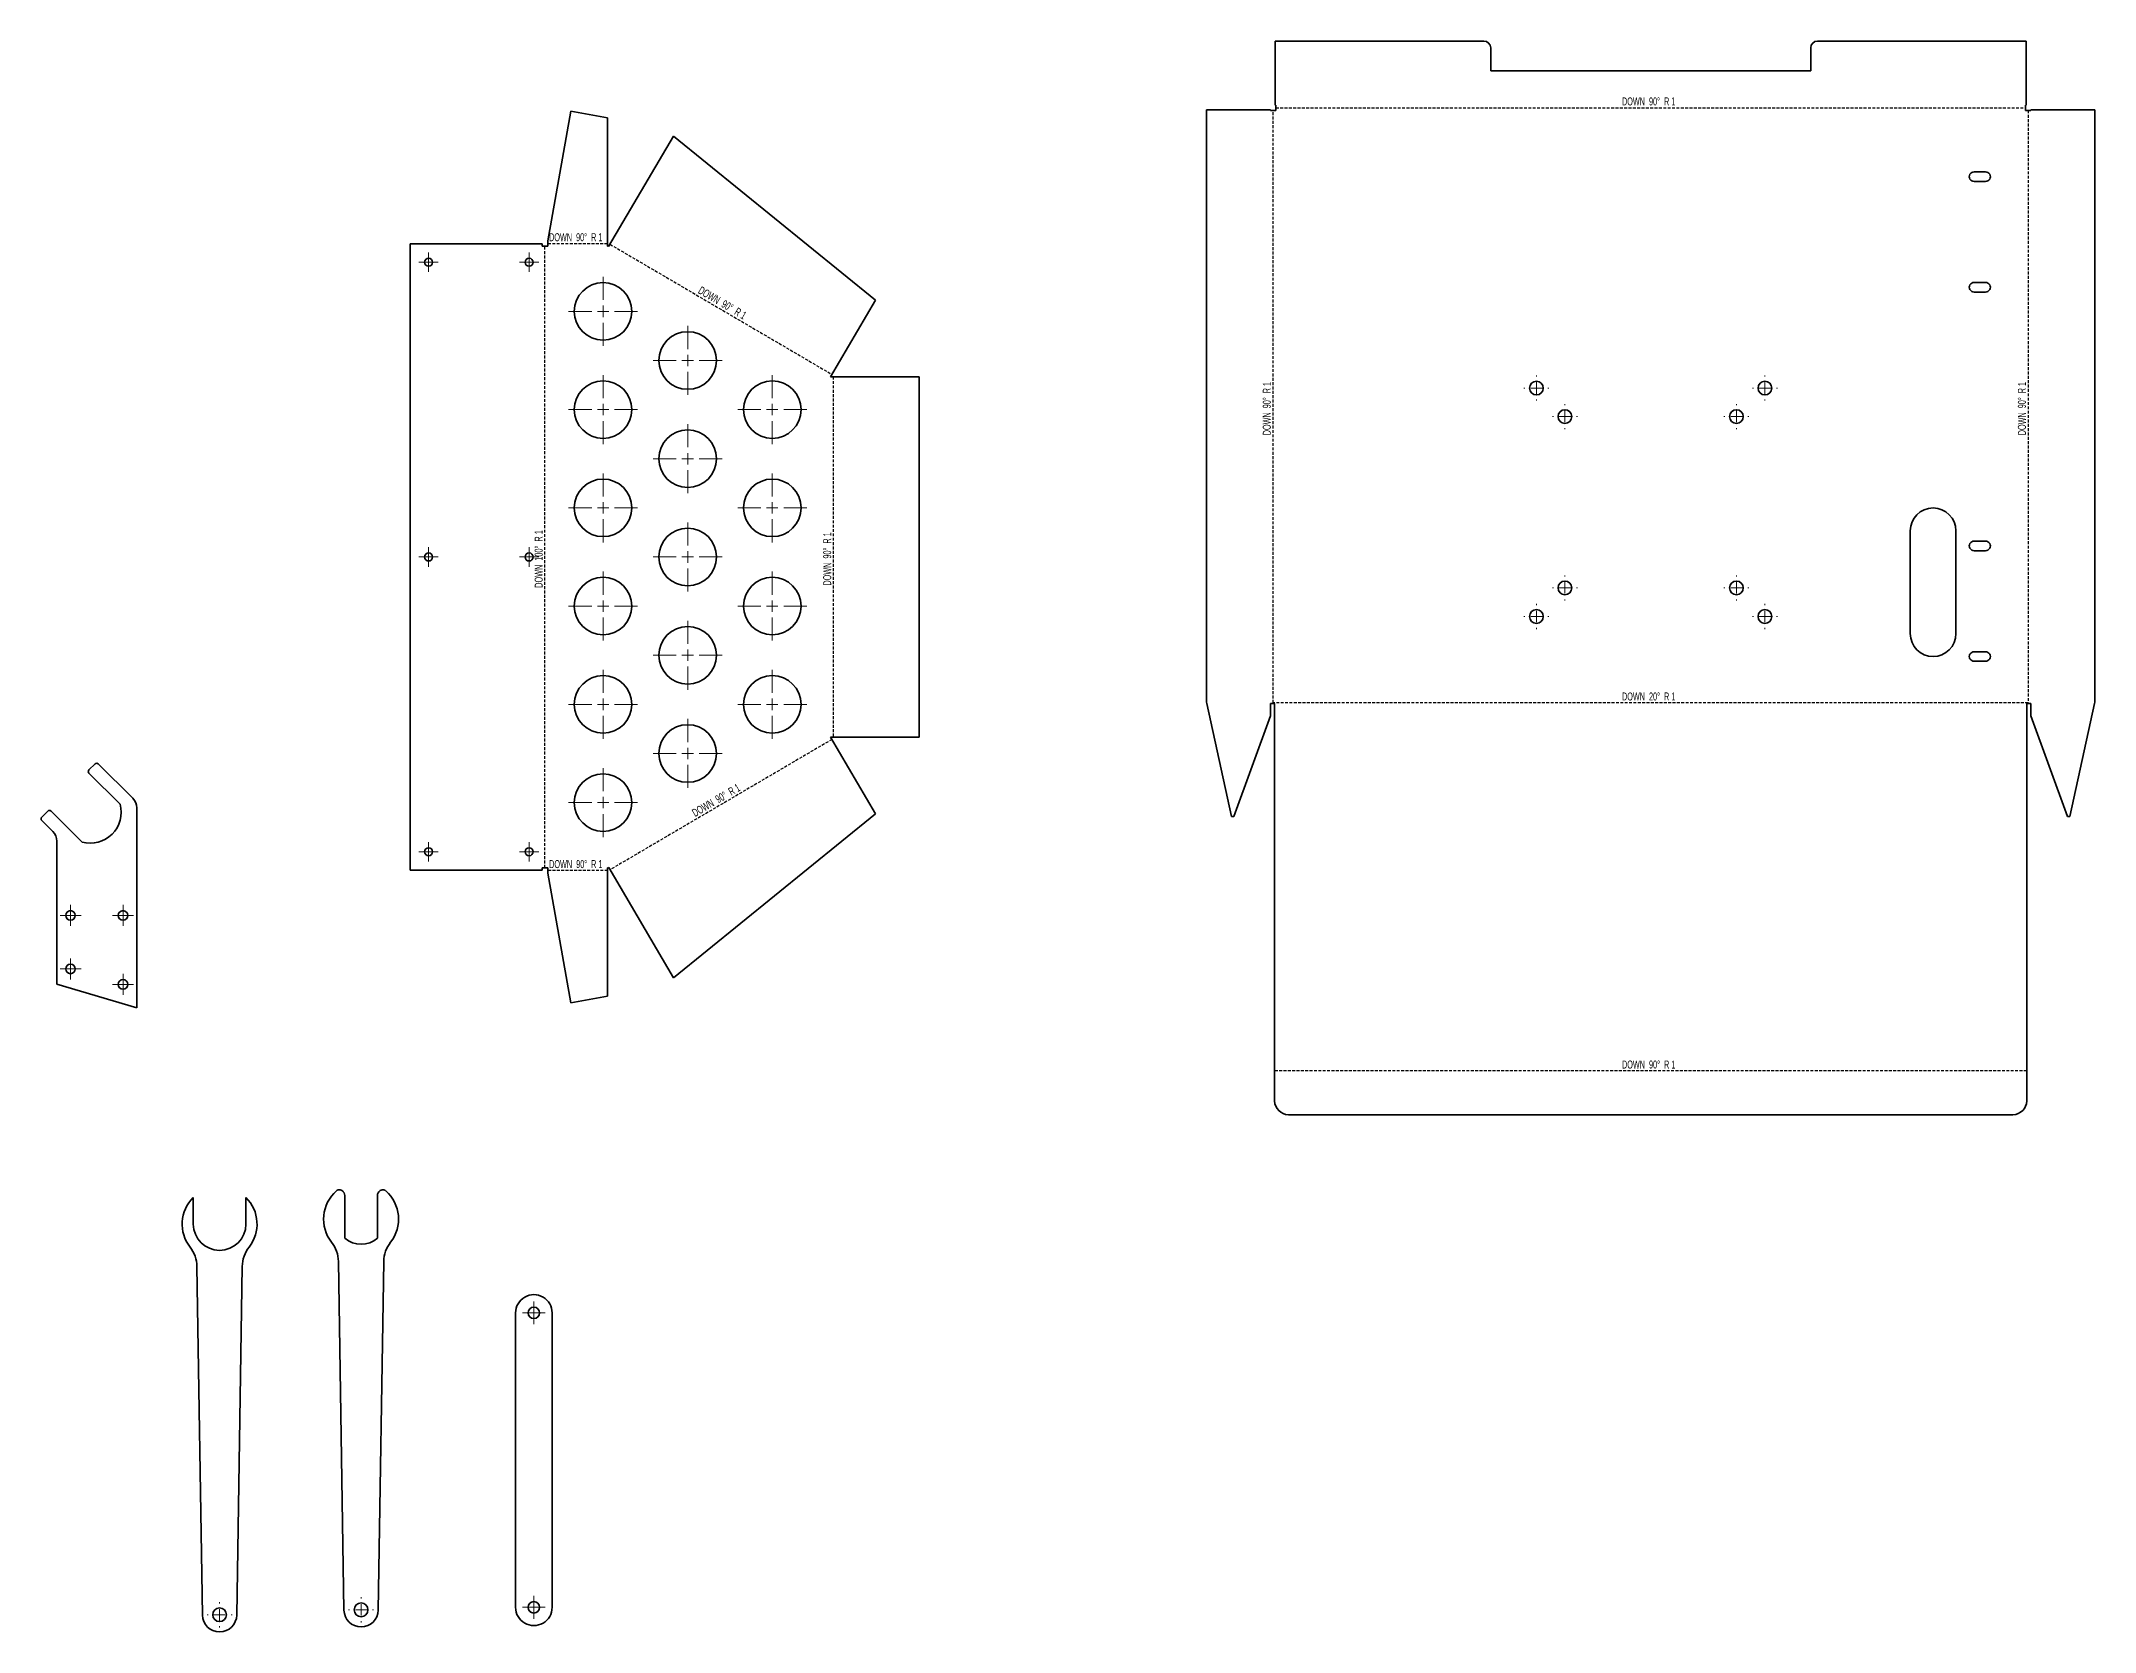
# Model space of a CAD drawing. Header units: millimetres. Extents: x -3359 to 1214, y -1370 to 795.
# Drawn here: x 316 to 1214, y 98 to 795 of the extents above; entities that cross this region are included whole.
import ezdxf

# ---------------------------------------------------------------- set-up
doc = ezdxf.new("R2010")
doc.units = ezdxf.units.MM
doc.linetypes.add('HIDDEN', pattern=[1.905, 1.27, -0.635])
doc.styles.add('SLDTEXTSTYLE0', font='TXT', dxfattribs={"width": 0.5675})
doc.styles.add('SLDTEXTSTYLE2', font='TXT', dxfattribs={"width": 0.57})

# ---------------------------------------------------------------- blocks, each defined once
blk = doc.blocks.new('SW_CENTERMARKSYMBOL_86')
at = {"color": 0, "linetype": 'Continuous', "lineweight": 18}
for p, q in [((0, 5), (0, 15.1)), ((-5, 0), (-15.1, 0)), ((0, 0), (-2.5, 0)), ((0, 0), (0, 2.5)), ((0, 0), (0, -2.5)), ((0, 0), (2.5, 0)), ((5, 0), (15.1, 0)), ((0, -5), (0, -15.1))]:
    blk.add_line(p, q, dxfattribs=at)
blk = doc.blocks.new('SW_CENTERMARKSYMBOL_87')
at = {"color": 0, "linetype": 'Continuous', "lineweight": 18}
for p, q in [((0, 5), (0, 15.1)), ((-5, 0), (-15.1, 0)), ((0, 0), (-2.5, 0)), ((0, 0), (0, 2.5)), ((0, 0), (0, -2.5)), ((0, 0), (2.5, 0)), ((5, 0), (15.1, 0)), ((0, -5), (0, -15.1))]:
    blk.add_line(p, q, dxfattribs=at)
blk = doc.blocks.new('SW_CENTERMARKSYMBOL_88')
at = {"color": 0, "linetype": 'Continuous', "lineweight": 18}
for p, q in [((0, 5), (0, 15.1)), ((-5, 0), (-15.1, 0)), ((0, 0), (-2.5, 0)), ((0, 0), (0, 2.5)), ((0, 0), (0, -2.5)), ((0, 0), (2.5, 0)), ((5, 0), (15.1, 0)), ((0, -5), (0, -15.1))]:
    blk.add_line(p, q, dxfattribs=at)
blk = doc.blocks.new('SW_CENTERMARKSYMBOL_89')
at = {"color": 0, "linetype": 'Continuous', "lineweight": 18}
for p, q in [((0, 5), (0, 15.1)), ((-5, 0), (-15.1, 0)), ((0, 0), (-2.5, 0)), ((0, 0), (0, 2.5)), ((0, 0), (0, -2.5)), ((0, 0), (2.5, 0)), ((5, 0), (15.1, 0)), ((0, -5), (0, -15.1))]:
    blk.add_line(p, q, dxfattribs=at)
blk = doc.blocks.new('SW_CENTERMARKSYMBOL_90')
at = {"color": 0, "linetype": 'Continuous', "lineweight": 18}
for p, q in [((0, 5), (0, 15.1)), ((-5, 0), (-15.1, 0)), ((0, 0), (-2.5, 0)), ((0, 0), (0, 2.5)), ((0, 0), (0, -2.5)), ((0, 0), (2.5, 0)), ((5, 0), (15.1, 0)), ((0, -5), (0, -15.1))]:
    blk.add_line(p, q, dxfattribs=at)
blk = doc.blocks.new('SW_CENTERMARKSYMBOL_91')
at = {"color": 0, "linetype": 'Continuous', "lineweight": 18}
for p, q in [((0, 5), (0, 15.1)), ((-5, 0), (-15.1, 0)), ((0, 0), (-2.5, 0)), ((0, 0), (0, 2.5)), ((0, 0), (0, -2.5)), ((0, 0), (2.5, 0)), ((5, 0), (15.1, 0)), ((0, -5), (0, -15.1))]:
    blk.add_line(p, q, dxfattribs=at)
blk = doc.blocks.new('SW_CENTERMARKSYMBOL_92')
at = {"color": 0, "linetype": 'Continuous', "lineweight": 18}
for p, q in [((0, 5), (0, 15.1)), ((-5, 0), (-15.1, 0)), ((0, 0), (-2.5, 0)), ((0, 0), (0, 2.5)), ((0, 0), (0, -2.5)), ((0, 0), (2.5, 0)), ((5, 0), (15.1, 0)), ((0, -5), (0, -15.1))]:
    blk.add_line(p, q, dxfattribs=at)
blk = doc.blocks.new('SW_CENTERMARKSYMBOL_93')
at = {"color": 0, "linetype": 'Continuous', "lineweight": 18}
for p, q in [((0, 5), (0, 15.1)), ((-5, 0), (-15.1, 0)), ((0, 0), (-2.5, 0)), ((0, 0), (0, 2.5)), ((0, 0), (0, -2.5)), ((0, 0), (2.5, 0)), ((5, 0), (15.1, 0)), ((0, -5), (0, -15.1))]:
    blk.add_line(p, q, dxfattribs=at)
blk = doc.blocks.new('SW_CENTERMARKSYMBOL_94')
at = {"color": 0, "linetype": 'Continuous', "lineweight": 18}
for p, q in [((0, 5), (0, 15.1)), ((-5, 0), (-15.1, 0)), ((0, 0), (-2.5, 0)), ((0, 0), (0, 2.5)), ((0, 0), (0, -2.5)), ((0, 0), (2.5, 0)), ((5, 0), (15.1, 0)), ((0, -5), (0, -15.1))]:
    blk.add_line(p, q, dxfattribs=at)
blk = doc.blocks.new('SW_CENTERMARKSYMBOL_95')
at = {"color": 0, "linetype": 'Continuous', "lineweight": 18}
for p, q in [((0, 5), (0, 15.1)), ((-5, 0), (-15.1, 0)), ((0, 0), (-2.5, 0)), ((0, 0), (0, 2.5)), ((0, 0), (0, -2.5)), ((0, 0), (2.5, 0)), ((5, 0), (15.1, 0)), ((0, -5), (0, -15.1))]:
    blk.add_line(p, q, dxfattribs=at)
blk = doc.blocks.new('SW_CENTERMARKSYMBOL_96')
at = {"color": 0, "linetype": 'Continuous', "lineweight": 18}
for p, q in [((0, 5), (0, 15.1)), ((-5, 0), (-15.1, 0)), ((0, 0), (-2.5, 0)), ((0, 0), (0, 2.5)), ((0, 0), (0, -2.5)), ((0, 0), (2.5, 0)), ((5, 0), (15.1, 0)), ((0, -5), (0, -15.1))]:
    blk.add_line(p, q, dxfattribs=at)
blk = doc.blocks.new('SW_CENTERMARKSYMBOL_97')
at = {"color": 0, "linetype": 'Continuous', "lineweight": 18}
for p, q in [((0, 5), (0, 15.1)), ((-5, 0), (-15.1, 0)), ((0, 0), (-2.5, 0)), ((0, 0), (0, 2.5)), ((0, 0), (0, -2.5)), ((0, 0), (2.5, 0)), ((5, 0), (15.1, 0)), ((0, -5), (0, -15.1))]:
    blk.add_line(p, q, dxfattribs=at)
blk = doc.blocks.new('SW_CENTERMARKSYMBOL_98')
at = {"color": 0, "linetype": 'Continuous', "lineweight": 18}
for p, q in [((0, 5), (0, 15.1)), ((-5, 0), (-15.1, 0)), ((0, 0), (-2.5, 0)), ((0, 0), (0, 2.5)), ((0, 0), (0, -2.5)), ((0, 0), (2.5, 0)), ((5, 0), (15.1, 0)), ((0, -5), (0, -15.1))]:
    blk.add_line(p, q, dxfattribs=at)
blk = doc.blocks.new('SW_CENTERMARKSYMBOL_99')
at = {"color": 0, "linetype": 'Continuous', "lineweight": 18}
for p, q in [((0, 5), (0, 15.1)), ((-5, 0), (-15.1, 0)), ((0, 0), (-2.5, 0)), ((0, 0), (0, 2.5)), ((0, 0), (0, -2.5)), ((0, 0), (2.5, 0)), ((5, 0), (15.1, 0)), ((0, -5), (0, -15.1))]:
    blk.add_line(p, q, dxfattribs=at)
blk = doc.blocks.new('SW_CENTERMARKSYMBOL_100')
at = {"color": 0, "linetype": 'Continuous', "lineweight": 18}
for p, q in [((0, 5), (0, 15.1)), ((-5, 0), (-15.1, 0)), ((0, 0), (-2.5, 0)), ((0, 0), (0, 2.5)), ((0, 0), (0, -2.5)), ((0, 0), (2.5, 0)), ((5, 0), (15.1, 0)), ((0, -5), (0, -15.1))]:
    blk.add_line(p, q, dxfattribs=at)
blk = doc.blocks.new('SW_CENTERMARKSYMBOL_101')
at = {"color": 0, "linetype": 'Continuous', "lineweight": 18}
for p, q in [((-2.5, 0), (-4.25, 0)), ((0, 0), (-2.5, 0)), ((0, 2.5), (0, 4.25)), ((0, 0), (0, 2.5)), ((0, 0), (0, -2.5)), ((0, 0), (2.5, 0)), ((2.5, 0), (4.25, 0)), ((0, -2.5), (0, -4.25))]:
    blk.add_line(p, q, dxfattribs=at)
blk = doc.blocks.new('SW_CENTERMARKSYMBOL_102')
at = {"color": 0, "linetype": 'Continuous', "lineweight": 18}
for p, q in [((-2.5, 0), (-4.25, 0)), ((0, 0), (-2.5, 0)), ((0, 2.5), (0, 4.25)), ((0, 0), (0, 2.5)), ((0, 0), (0, -2.5)), ((0, 0), (2.5, 0)), ((2.5, 0), (4.25, 0)), ((0, -2.5), (0, -4.25))]:
    blk.add_line(p, q, dxfattribs=at)
blk = doc.blocks.new('SW_CENTERMARKSYMBOL_103')
at = {"color": 0, "linetype": 'Continuous', "lineweight": 18}
for p, q in [((-2.5, 0), (-4.25, 0)), ((0, 0), (-2.5, 0)), ((0, 2.5), (0, 4.25)), ((0, 0), (0, 2.5)), ((0, 0), (0, -2.5)), ((0, 0), (2.5, 0)), ((2.5, 0), (4.25, 0)), ((0, -2.5), (0, -4.25))]:
    blk.add_line(p, q, dxfattribs=at)
blk = doc.blocks.new('SW_CENTERMARKSYMBOL_104')
at = {"color": 0, "linetype": 'Continuous', "lineweight": 18}
for p, q in [((-2.5, 0), (-4.25, 0)), ((0, 0), (-2.5, 0)), ((0, 2.5), (0, 4.25)), ((0, 0), (0, 2.5)), ((0, 0), (0, -2.5)), ((0, 0), (2.5, 0)), ((2.5, 0), (4.25, 0)), ((0, -2.5), (0, -4.25))]:
    blk.add_line(p, q, dxfattribs=at)
blk = doc.blocks.new('SW_CENTERMARKSYMBOL_105')
at = {"color": 0, "linetype": 'Continuous', "lineweight": 18}
for p, q in [((-2.5, 0), (-4.25, 0)), ((0, 0), (-2.5, 0)), ((0, 2.5), (0, 4.25)), ((0, 0), (0, 2.5)), ((0, 0), (0, -2.5)), ((0, 0), (2.5, 0)), ((2.5, 0), (4.25, 0)), ((0, -2.5), (0, -4.25))]:
    blk.add_line(p, q, dxfattribs=at)
blk = doc.blocks.new('SW_CENTERMARKSYMBOL_106')
at = {"color": 0, "linetype": 'Continuous', "lineweight": 18}
for p, q in [((-2.5, 0), (-4.25, 0)), ((0, 0), (-2.5, 0)), ((0, 2.5), (0, 4.25)), ((0, 0), (0, 2.5)), ((0, 0), (0, -2.5)), ((0, 0), (2.5, 0)), ((2.5, 0), (4.25, 0)), ((0, -2.5), (0, -4.25))]:
    blk.add_line(p, q, dxfattribs=at)
blk = doc.blocks.new('SW_CENTERMARKSYMBOL_195')
at = {"color": 0, "linetype": 'Continuous', "lineweight": 18}
for p, q in [((-5, 0), (-5.5, 0)), ((0, 0), (-2.5, 0)), ((0, 5), (0, 5.5)), ((0, 0), (0, 2.5)), ((0, 0), (0, -2.5)), ((0, 0), (2.5, 0)), ((5, 0), (5.5, 0)), ((0, -5), (0, -5.5))]:
    blk.add_line(p, q, dxfattribs=at)
blk = doc.blocks.new('SW_CENTERMARKSYMBOL_196')
at = {"color": 0, "linetype": 'Continuous', "lineweight": 18}
for p, q in [((-5, 0), (-5.5, 0)), ((0, 0), (-2.5, 0)), ((0, 5), (0, 5.5)), ((0, 0), (0, 2.5)), ((0, 0), (0, -2.5)), ((0, 0), (2.5, 0)), ((5, 0), (5.5, 0)), ((0, -5), (0, -5.5))]:
    blk.add_line(p, q, dxfattribs=at)
blk = doc.blocks.new('SW_CENTERMARKSYMBOL_197')
at = {"color": 0, "linetype": 'Continuous', "lineweight": 18}
for p, q in [((-5, 0), (-5.5, 0)), ((0, 0), (-2.5, 0)), ((0, 5), (0, 5.5)), ((0, 0), (0, 2.5)), ((0, 0), (0, -2.5)), ((0, 0), (2.5, 0)), ((5, 0), (5.5, 0)), ((0, -5), (0, -5.5))]:
    blk.add_line(p, q, dxfattribs=at)
blk = doc.blocks.new('SW_CENTERMARKSYMBOL_198')
at = {"color": 0, "linetype": 'Continuous', "lineweight": 18}
for p, q in [((-5, 0), (-5.5, 0)), ((0, 0), (-2.5, 0)), ((0, 5), (0, 5.5)), ((0, 0), (0, 2.5)), ((0, 0), (0, -2.5)), ((0, 0), (2.5, 0)), ((5, 0), (5.5, 0)), ((0, -5), (0, -5.5))]:
    blk.add_line(p, q, dxfattribs=at)
blk = doc.blocks.new('SW_CENTERMARKSYMBOL_199')
at = {"color": 0, "linetype": 'Continuous', "lineweight": 18}
for p, q in [((-5, 0), (-5.5, 0)), ((0, 0), (-2.5, 0)), ((0, 5), (0, 5.5)), ((0, 0), (0, 2.5)), ((0, 0), (0, -2.5)), ((0, 0), (2.5, 0)), ((5, 0), (5.5, 0)), ((0, -5), (0, -5.5))]:
    blk.add_line(p, q, dxfattribs=at)
blk = doc.blocks.new('SW_CENTERMARKSYMBOL_200')
at = {"color": 0, "linetype": 'Continuous', "lineweight": 18}
for p, q in [((-5, 0), (-5.5, 0)), ((0, 0), (-2.5, 0)), ((0, 5), (0, 5.5)), ((0, 0), (0, 2.5)), ((0, 0), (0, -2.5)), ((0, 0), (2.5, 0)), ((5, 0), (5.5, 0)), ((0, -5), (0, -5.5))]:
    blk.add_line(p, q, dxfattribs=at)
blk = doc.blocks.new('SW_CENTERMARKSYMBOL_201')
at = {"color": 0, "linetype": 'Continuous', "lineweight": 18}
for p, q in [((-5, 0), (-5.5, 0)), ((0, 0), (-2.5, 0)), ((0, 5), (0, 5.5)), ((0, 0), (0, 2.5)), ((0, 0), (0, -2.5)), ((0, 0), (2.5, 0)), ((5, 0), (5.5, 0)), ((0, -5), (0, -5.5))]:
    blk.add_line(p, q, dxfattribs=at)
blk = doc.blocks.new('SW_CENTERMARKSYMBOL_202')
at = {"color": 0, "linetype": 'Continuous', "lineweight": 18}
for p, q in [((-5, 0), (-5.5, 0)), ((0, 0), (-2.5, 0)), ((0, 5), (0, 5.5)), ((0, 0), (0, 2.5)), ((0, 0), (0, -2.5)), ((0, 0), (2.5, 0)), ((5, 0), (5.5, 0)), ((0, -5), (0, -5.5))]:
    blk.add_line(p, q, dxfattribs=at)
blk = doc.blocks.new('SW_CENTERMARKSYMBOL_209')
at = {"color": 0, "linetype": 'Continuous', "lineweight": 18}
for p, q in [((-2.5, 0), (-4.6, 0)), ((0, 0), (-2.5, 0)), ((0, 2.5), (0, 4.6)), ((0, 0), (0, 2.5)), ((0, 0), (0, -2.5)), ((0, 0), (2.5, 0)), ((2.5, 0), (4.6, 0)), ((0, -2.5), (0, -4.6))]:
    blk.add_line(p, q, dxfattribs=at)
blk = doc.blocks.new('SW_CENTERMARKSYMBOL_210')
at = {"color": 0, "linetype": 'Continuous', "lineweight": 18}
for p, q in [((-2.5, 0), (-4.6, 0)), ((0, 0), (-2.5, 0)), ((0, 2.5), (0, 4.6)), ((0, 0), (0, 2.5)), ((0, 0), (0, -2.5)), ((0, 0), (2.5, 0)), ((2.5, 0), (4.6, 0)), ((0, -2.5), (0, -4.6))]:
    blk.add_line(p, q, dxfattribs=at)
blk = doc.blocks.new('SW_CENTERMARKSYMBOL_211')
at = {"color": 0, "linetype": 'Continuous', "lineweight": 18}
for p, q in [((-2.5, 0), (-4.6, 0)), ((0, 0), (-2.5, 0)), ((0, 2.5), (0, 4.6)), ((0, 0), (0, 2.5)), ((0, 0), (0, -2.5)), ((0, 0), (2.5, 0)), ((2.5, 0), (4.6, 0)), ((0, -2.5), (0, -4.6))]:
    blk.add_line(p, q, dxfattribs=at)
blk = doc.blocks.new('SW_CENTERMARKSYMBOL_212')
at = {"color": 0, "linetype": 'Continuous', "lineweight": 18}
for p, q in [((-2.5, 0), (-4.6, 0)), ((0, 0), (-2.5, 0)), ((0, 2.5), (0, 4.6)), ((0, 0), (0, 2.5)), ((0, 0), (0, -2.5)), ((0, 0), (2.5, 0)), ((2.5, 0), (4.6, 0)), ((0, -2.5), (0, -4.6))]:
    blk.add_line(p, q, dxfattribs=at)
blk = doc.blocks.new('SW_CENTERMARKSYMBOL_213')
at = {"color": 0, "linetype": 'Continuous', "lineweight": 18}
for p, q in [((-5, 0), (-5.5, 0)), ((0, 0), (-2.5, 0)), ((0, 5), (0, 5.5)), ((0, 0), (0, 2.5)), ((0, 0), (0, -2.5)), ((0, 0), (2.5, 0)), ((5, 0), (5.5, 0)), ((0, -5), (0, -5.5))]:
    blk.add_line(p, q, dxfattribs=at)
blk = doc.blocks.new('SW_CENTERMARKSYMBOL_214')
at = {"color": 0, "linetype": 'Continuous', "lineweight": 18}
for p, q in [((-5, 0), (-5.5, 0)), ((0, 0), (-2.5, 0)), ((0, 5), (0, 5.5)), ((0, 0), (0, 2.5)), ((0, 0), (0, -2.5)), ((0, 0), (2.5, 0)), ((5, 0), (5.5, 0)), ((0, -5), (0, -5.5))]:
    blk.add_line(p, q, dxfattribs=at)
blk = doc.blocks.new('SW_CENTERMARKSYMBOL_215')
at = {"color": 0, "linetype": 'Continuous', "lineweight": 18}
for p, q in [((-2.5, 0), (-5, 0)), ((0, 0), (-2.5, 0)), ((0, 2.5), (0, 5)), ((0, 0), (0, 2.5)), ((0, 0), (0, -2.5)), ((0, 0), (2.5, 0)), ((2.5, 0), (5, 0)), ((0, -2.5), (0, -5))]:
    blk.add_line(p, q, dxfattribs=at)
blk = doc.blocks.new('SW_CENTERMARKSYMBOL_216')
at = {"color": 0, "linetype": 'Continuous', "lineweight": 18}
for p, q in [((-2.5, 0), (-5, 0)), ((0, 0), (-2.5, 0)), ((0, 2.5), (0, 5)), ((0, 0), (0, 2.5)), ((0, 0), (0, -2.5)), ((0, 0), (2.5, 0)), ((2.5, 0), (5, 0)), ((0, -2.5), (0, -5))]:
    blk.add_line(p, q, dxfattribs=at)

msp = doc.modelspace()

# ---------------------------------------------------------------- linework, layer by layer
at = {"color": 7, "linetype": 'Continuous', "lineweight": 35}
for p, q in [((855.38, 794.74), (855.38, 766.74)), ((946.68, 794.74), (855.38, 794.74)), ((949.68, 781.74), (949.68, 791.74)), ((1089.68, 791.74), (1089.68, 781.74)), ((1183.97, 794.74), (1092.68, 794.74)), ((1183.97, 766.74), (1183.97, 794.74)), ((1089.68, 781.74), (949.68, 781.74)), ((547.27, 764.04), (537.27, 707.3)), ((547.27, 764.04), (563.31, 761.21)), ((825.32, 764.68), (825.32, 506.04)), ((853.32, 764.68), (825.32, 764.68)), ((853.32, 764.39), (853.32, 764.68)), ((855.68, 764.39), (853.32, 764.39)), ((855.38, 766.74), (855.68, 766.74)), ((855.68, 766.74), (855.68, 764.39)), ((1183.68, 766.74), (1183.97, 766.74)), ((1183.68, 764.39), (1183.68, 766.74)), ((1186.03, 764.39), (1183.68, 764.39)), ((1186.03, 764.68), (1186.03, 764.39)), ((1214.03, 764.68), (1186.03, 764.68)), ((1214.03, 764.68), (1214.03, 506.04)), ((563.31, 704.94), (563.31, 761.21)), ((592.11, 753.13), (563.76, 704.82)), ((592.11, 753.13), (680.56, 681.38)), ((1166.17, 737.49), (1161.18, 737.49)), ((1161.18, 733.29), (1166.17, 733.29)), ((477.03, 705.94), (477.03, 431.94)), ((534.65, 705.94), (477.03, 705.94)), ((534.65, 704.94), (534.65, 705.94)), ((537.27, 704.94), (534.65, 704.94)), ((537.27, 707.3), (537.27, 704.94)), ((563.55, 704.94), (563.31, 704.94)), ((563.76, 704.82), (563.55, 704.94)), ((1166.18, 689.09), (1161.18, 689.09)), ((1161.18, 684.89), (1166.17, 684.89)), ((660.88, 647.84), (680.56, 681.38)), ((660.88, 647.84), (660.88, 647.84)), ((699.71, 647.84), (660.88, 647.84)), ((660.88, 647.84), (660.88, 647.84)), ((699.71, 490.09), (699.71, 647.84)), ((1133.22, 580.39), (1133.22, 535.39)), ((1153.22, 535.39), (1153.22, 580.39)), ((1166.17, 575.89), (1161.18, 575.89)), ((1161.18, 571.69), (1166.17, 571.69)), ((1166.18, 527.49), (1161.18, 527.49)), ((1161.18, 523.29), (1166.17, 523.29)), ((836.32, 455.39), (825.46, 504.75)), ((855.18, 504.86), (853.32, 504.86)), ((853.32, 504.86), (853.32, 499.39)), ((855.18, 504.86), (855.18, 330.86)), ((1186.03, 504.86), (1184.18, 504.86)), ((1184.18, 330.86), (1184.18, 504.86)), ((1186.03, 504.86), (1186.03, 499.39)), ((1213.89, 504.75), (1203.03, 455.39)), ((853.32, 499.39), (837.32, 455.39)), ((1202.03, 455.39), (1186.03, 499.39)), ((660.88, 490.09), (699.71, 490.09)), ((660.88, 490.09), (660.88, 490.09)), ((660.88, 490.09), (660.88, 490.09)), ((680.58, 456.56), (660.88, 490.09)), ((336.46, 475.72), (339.13, 478.39)), ((340.54, 478.39), (355.59, 463.34)), ((336.46, 474.3), (350.03, 460.73)), ((357.35, 459.1), (357.35, 371.62)), ((315.79, 455.05), (318.46, 457.72)), ((315.79, 453.64), (320.63, 448.81)), ((319.88, 457.72), (333.45, 444.15)), ((680.58, 456.56), (592.2, 384.79)), ((837.32, 455.39), (836.32, 455.39)), ((1203.03, 455.39), (1202.03, 455.39)), ((322.38, 444.56), (322.38, 381.96)), ((477.03, 431.94), (534.65, 431.94)), ((534.65, 432.94), (537.27, 432.94)), ((534.65, 431.94), (534.65, 432.94)), ((537.27, 432.94), (537.27, 430.59)), ((563.37, 432.94), (563.62, 432.94)), ((563.37, 376.69), (563.37, 432.94)), ((563.62, 432.94), (563.83, 433.07)), ((563.83, 433.07), (592.2, 384.79)), ((537.27, 430.59), (547.27, 373.85)), ((357.35, 371.62), (322.38, 381.96)), ((563.37, 376.69), (547.27, 373.85)), ((861.18, 324.86), (1178.18, 324.86)), ((382.1, 276.97), (382.1, 288.65)), ((405.1, 288.65), (405.1, 276.97)), ((448.03, 290.64), (447.73, 291.09)), ((448.35, 289.55), (448.35, 270.78)), ((462.65, 289.55), (462.65, 270.78)), ((462.97, 290.64), (463.26, 291.09)), ((445.59, 260.61), (448, 108.03)), ((465.41, 260.61), (463, 108.03)), ((383.69, 258.43), (386.1, 105.85)), ((401.1, 105.85), (403.51, 258.43)), ((523.09, 109.24), (523.09, 238.1)), ((539.09, 238.1), (539.09, 109.24))]:
    msp.add_line(p, q, dxfattribs=at)
at = {"color": 7, "linetype": 'HIDDEN'}
for p, q in [((854.5, 505.13), (854.5, 764.39)), ((855.68, 765.57), (1183.68, 765.57)), ((1184.85, 764.39), (1184.85, 505.13)), ((535.96, 432.94), (535.96, 704.94)), ((537.27, 706.12), (563.31, 706.12)), ((564.36, 705.83), (661.48, 648.86)), ((662.06, 647.84), (662.06, 490.09)), ((1184.85, 505.13), (854.5, 505.13)), ((661.48, 489.07), (564.43, 432.05)), ((563.37, 431.77), (537.27, 431.77)), ((1184.18, 344.04), (855.18, 344.04))]:
    msp.add_line(p, q, dxfattribs=at)
at = {"color": 7, "linetype": 'Continuous', "lineweight": 35}
for centre, radius in [((485.03, 697.94), 1.75), ((529.03, 697.94), 1.75), ((561.38, 676.44), 12.6), ((598.38, 654.94), 12.6), ((561.38, 633.44), 12.6), ((635.38, 633.44), 12.6), ((969.68, 642.89), 3), ((1069.68, 642.89), 3), ((982.18, 630.39), 3), ((1057.18, 630.39), 3), ((598.38, 611.94), 12.6), ((561.38, 590.44), 12.6), ((635.38, 590.44), 12.6), ((598.38, 568.94), 12.6), ((485.03, 568.94), 1.75), ((529.03, 568.94), 1.75), ((561.38, 547.44), 12.6), ((635.38, 547.44), 12.6), ((982.18, 555.39), 3), ((1057.18, 555.39), 3), ((969.68, 542.89), 3), ((1069.68, 542.89), 3), ((598.38, 525.94), 12.6), ((561.38, 504.44), 12.6), ((635.38, 504.44), 12.6), ((598.38, 482.94), 12.6), ((561.38, 461.44), 12.6), ((485.03, 439.94), 1.75), ((529.03, 439.94), 1.75), ((328.38, 412.05), 2.1), ((351.35, 412.05), 2.1), ((328.38, 388.66), 2.1), ((351.35, 381.87), 2.1), ((531.09, 238.1), 2.5), ((393.6, 105.97), 3), ((455.5, 108.14), 3), ((531.09, 109.24), 2.5)]:
    msp.add_circle(centre, radius, dxfattribs=at)
for centre, radius, start, end in [((946.68, 791.74), 3, 0, 90), ((1092.68, 791.74), 3, 90, 180), ((1161.18, 735.39), 2.1, 89.99157, 270.00752), ((1166.18, 735.39), 2.1, 269.99235, 90.00858), ((1161.18, 686.99), 2.1, 90, 270.00933), ((1166.18, 686.99), 2.1, 269.99051, 90.00008), ((1143.22, 580.39), 10, 0, 180), ((1161.18, 573.79), 2.1, 89.99157, 270.00752), ((1166.18, 573.79), 2.1, 269.99235, 90.00858), ((1143.22, 535.39), 10, 180, 0), ((1161.18, 525.39), 2.1, 90, 270.00933), ((1166.18, 525.39), 2.1, 269.99051, 90.00008), ((831.32, 506.04), 6, 180, 192.40742), ((1208.03, 506.04), 6, 347.59258, 0), ((339.84, 477.68), 1, 45, 135), ((337.17, 475.01), 1, 135, 225), ((337.01, 457.17), 13.5, 254.71306, 15.28694), ((351.35, 459.1), 6, 0, 45), ((316.5, 454.35), 1, 135, 225), ((319.17, 457.01), 1, 45, 135), ((316.38, 444.56), 6, 0, 45), ((861.18, 330.86), 6, 180, 270), ((1178.18, 330.86), 6, 270, 0), ((393.6, 276.97), 16.39, 134.56033, 218.11299), ((393.6, 276.97), 16.39, 321.88701, 45.43967), ((455.5, 279.14), 16.39, 131.01317, 218.11299), ((446.06, 290), 2, 33.02387, 131.01317), ((446.35, 289.55), 2, 0, 33.02387), ((464.65, 289.55), 2, 146.97613, 180), ((464.94, 290), 2, 48.98683, 146.97613), ((455.5, 279.14), 16.39, 321.88701, 48.98683), ((393.6, 276.97), 11.5, 180, 0), ((455.5, 279.14), 11, 229.4584, 310.5416), ((369.69, 258.21), 14, 0.90608, 38.11299), ((417.51, 258.21), 14, 141.88701, 179.09392), ((431.59, 260.39), 14, 0.90608, 38.11299), ((479.41, 260.39), 14, 141.88701, 179.09392), ((531.09, 238.1), 8, 359.99793, 180), ((455.5, 108.14), 7.5, 180.90608, 359.09392), ((531.09, 109.24), 8, 179.96341, 0.00353), ((393.6, 105.97), 7.5, 180.90608, 359.09392)]:
    msp.add_arc(centre, radius, start, end, dxfattribs=at)

# ---------------------------------------------------------------- block references
at = {"color": 7, "linetype": 'Continuous', "lineweight": 18}
for name, p in [('SW_CENTERMARKSYMBOL_103', (485.03, 697.94)), ('SW_CENTERMARKSYMBOL_105', (529.03, 697.94)), ('SW_CENTERMARKSYMBOL_92', (561.38, 676.44)), ('SW_CENTERMARKSYMBOL_100', (598.38, 654.94)), ('SW_CENTERMARKSYMBOL_98', (561.38, 633.44)), ('SW_CENTERMARKSYMBOL_86', (635.38, 633.44)), ('SW_CENTERMARKSYMBOL_195', (969.68, 642.89)), ('SW_CENTERMARKSYMBOL_201', (1069.68, 642.89)), ('SW_CENTERMARKSYMBOL_196', (982.18, 630.39)), ('SW_CENTERMARKSYMBOL_197', (1057.18, 630.39)), ('SW_CENTERMARKSYMBOL_95', (598.38, 611.94)), ('SW_CENTERMARKSYMBOL_90', (561.38, 590.44)), ('SW_CENTERMARKSYMBOL_89', (635.38, 590.44)), ('SW_CENTERMARKSYMBOL_88', (598.38, 568.94)), ('SW_CENTERMARKSYMBOL_102', (485.03, 568.94)), ('SW_CENTERMARKSYMBOL_106', (529.03, 568.94)), ('SW_CENTERMARKSYMBOL_94', (561.38, 547.44)), ('SW_CENTERMARKSYMBOL_97', (635.38, 547.44)), ('SW_CENTERMARKSYMBOL_199', (982.18, 555.39)), ('SW_CENTERMARKSYMBOL_198', (1057.18, 555.39)), ('SW_CENTERMARKSYMBOL_202', (969.68, 542.89)), ('SW_CENTERMARKSYMBOL_200', (1069.68, 542.89)), ('SW_CENTERMARKSYMBOL_99', (598.38, 525.94)), ('SW_CENTERMARKSYMBOL_91', (561.38, 504.44)), ('SW_CENTERMARKSYMBOL_96', (635.38, 504.44)), ('SW_CENTERMARKSYMBOL_87', (598.38, 482.94)), ('SW_CENTERMARKSYMBOL_93', (561.38, 461.44)), ('SW_CENTERMARKSYMBOL_104', (485.03, 439.94)), ('SW_CENTERMARKSYMBOL_101', (529.03, 439.94)), ('SW_CENTERMARKSYMBOL_209', (328.38, 412.05)), ('SW_CENTERMARKSYMBOL_211', (351.35, 412.05)), ('SW_CENTERMARKSYMBOL_212', (328.38, 388.66)), ('SW_CENTERMARKSYMBOL_210', (351.35, 381.87)), ('SW_CENTERMARKSYMBOL_215', (531.09, 238.1)), ('SW_CENTERMARKSYMBOL_213', (393.6, 105.97)), ('SW_CENTERMARKSYMBOL_214', (455.5, 108.14)), ('SW_CENTERMARKSYMBOL_216', (531.09, 109.24))]:
    msp.add_blockref(name, p, dxfattribs=at)

# ---------------------------------------------------------------- texts
at = {"color": 7, "linetype": 'Continuous', "lineweight": 0, "char_height": 3.5, "attachment_point": 2, "style": 'SLDTEXTSTYLE0'}
for s, insert in [('DOWN  90°  R 1', (1018.8, 770.08)), ('DOWN  90°  R 1', (549.41, 710.64)), ('DOWN  20°  R 1', (1018.8, 509.64)), ('DOWN  90°  R 1', (549.44, 436.28)), ('DOWN  90°  R 1', (1018.8, 348.56))]:
    msp.add_mtext(s, dxfattribs=dict(at, insert=insert))
at = {"color": 7, "linetype": 'Continuous', "lineweight": 0, "char_height": 3.5, "attachment_point": 2}
for s, insert, rotation, style in [('DOWN  90°  R 1', (614.45, 681.69), 329.6, 'SLDTEXTSTYLE0'), ('DOWN  90°  R 1', (849.98, 633.88), 90, 'SLDTEXTSTYLE0'), ('DOWN  90°  R 1', (1180.33, 633.88), 90, 'SLDTEXTSTYLE0'), ('DOWN  100°  R 1', (531.44, 568.06), 90, 'SLDTEXTSTYLE2'), ('DOWN  90°  R 1', (657.66, 568.09), 90, 'SLDTEXTSTYLE0'), ('DOWN  90°  R 1', (609.91, 464.01), 30.43424, 'SLDTEXTSTYLE0')]:
    msp.add_mtext(s, dxfattribs=dict(at, insert=insert, rotation=rotation, style=style))

doc.saveas('drawing.dxf')
